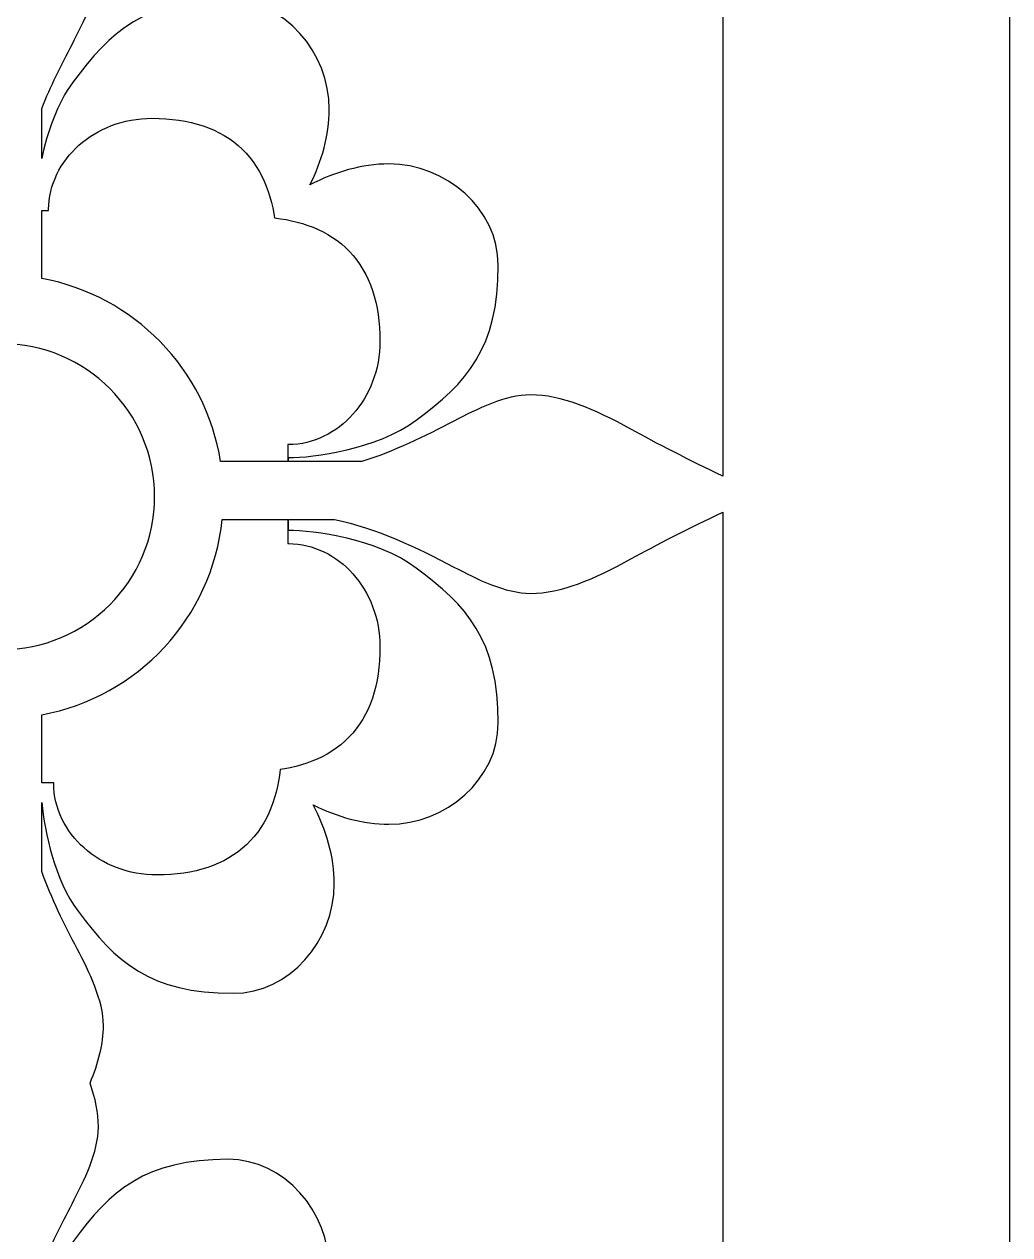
# Model space of a CAD drawing. Header units: centimetres. Extents: x 20.9 to 27, y -2.7 to 9.
# Drawn here: x 26.204 to 27, y -0.797 to 0.181 of the extents above; entities that cross this region are included whole.
import ezdxf

# ---------------------------------------------------------------- set-up
doc = ezdxf.new("R2010")
doc.units = ezdxf.units.CM
doc.header["$MEASUREMENT"] = 0
doc.layers.add('layer 1', color=7, linetype='Continuous')

msp = doc.modelspace()

# ---------------------------------------------------------------- linework, layer by layer
at = {"layer": 'layer 1', "color": 250}
for points, knots in [([(20.93631, -2.70131), (20.93631, -2.70131), (20.93631, 9.00077), (20.93631, 9.00077), (20.93631, 9.00077), (20.93631, 9.00077), (26.99977, 9.00077), (26.99977, 9.00077), (26.99977, 9.00077), (26.99977, 9.00077), (26.99977, -2.70131), (26.99977, -2.70131), (26.99977, -2.70131), (26.99977, -2.70131), (20.93631, -2.70131), (20.93631, -2.70131)], [0, 0, 0, 0, 0.2, 0.2, 0.2, 0.2, 0.4, 0.4, 0.4, 0.4, 0.6, 0.6, 0.6, 0.6, 1, 1, 1, 1]), ([(26.76804, 0.72285), (26.74117, 0.71025), (26.71402, 0.69602), (26.69381, 0.68505), (26.69381, 0.68505), (26.66438, 0.66868), (26.6374, 0.65724), (26.61286, 0.65724), (26.61286, 0.65724), (26.59241, 0.65724), (26.56951, 0.66868), (26.5507, 0.67851), (26.5507, 0.67851), (26.52125, 0.69414), (26.48827, 0.70976), (26.45435, 0.71695), (26.45435, 0.71695), (26.45435, 0.71695), (26.4174, 0.71695), (26.4174, 0.71695), (26.4174, 0.71695), (26.4174, 0.71695), (26.4174, 0.70795), (26.4174, 0.70795), (26.4174, 0.70795), (26.43703, 0.70795), (26.48856, 0.7014), (26.52044, 0.67768), (26.52044, 0.67768), (26.56134, 0.64743), (26.58668, 0.61963), (26.58668, 0.55255), (26.58668, 0.55255), (26.58668, 0.50676), (26.54417, 0.47078), (26.49836, 0.47078), (26.49836, 0.47078), (26.47764, 0.47078), (26.45624, 0.47681), (26.43728, 0.48637), (26.43728, 0.48637), (26.44764, 0.46676), (26.45427, 0.44431), (26.45427, 0.4226), (26.45427, 0.4226), (26.45427, 0.37679), (26.41829, 0.33428), (26.37249, 0.33428), (26.37249, 0.33428), (26.30542, 0.33428), (26.27762, 0.35962), (26.24737, 0.40052), (26.24737, 0.40052), (26.2284, 0.42601), (26.22042, 0.46405), (26.21798, 0.48832), (26.21798, 0.48832), (26.21798, 0.48832), (26.21798, 0.43259), (26.21798, 0.43259), (26.21798, 0.43259), (26.22587, 0.41077), (26.23621, 0.38974), (26.24655, 0.37026), (26.24655, 0.37026), (26.25637, 0.35145), (26.26781, 0.32855), (26.26781, 0.3081), (26.26781, 0.3081), (26.26781, 0.29354), (26.26377, 0.27811), (26.25708, 0.26182), (26.25708, 0.26182), (26.26129, 0.24949), (26.26372, 0.23767), (26.26372, 0.22638), (26.26372, 0.22638), (26.26372, 0.20593), (26.25228, 0.18303), (26.24245, 0.16422), (26.24245, 0.16422), (26.23382, 0.14795), (26.22518, 0.1306), (26.21798, 0.11262), (26.21798, 0.11262), (26.21798, 0.11262), (26.21798, 0.07218), (26.21798, 0.07218), (26.21798, 0.07218), (26.2224, 0.09301), (26.23025, 0.11645), (26.24328, 0.13396), (26.24328, 0.13396), (26.27353, 0.17486), (26.30133, 0.2002), (26.3684, 0.2002), (26.3684, 0.2002), (26.4142, 0.2002), (26.45018, 0.15769), (26.45018, 0.11188), (26.45018, 0.11188), (26.45018, 0.09115), (26.44415, 0.06976), (26.43459, 0.0508), (26.43459, 0.0508), (26.4542, 0.06116), (26.47665, 0.06778), (26.49836, 0.06778), (26.49836, 0.06778), (26.54417, 0.06778), (26.58668, 0.03181), (26.58668, -0.01399), (26.58668, -0.01399), (26.58668, -0.08106), (26.56134, -0.10886), (26.52044, -0.13912), (26.52044, -0.13912), (26.48856, -0.16284), (26.43703, -0.16938), (26.4174, -0.16938), (26.4174, -0.16938), (26.4174, -0.16938), (26.4174, -0.17256), (26.4174, -0.17256), (26.4174, -0.17256), (26.4174, -0.17256), (26.47638, -0.17256), (26.47638, -0.17256), (26.47638, -0.17256), (26.50248, -0.16438), (26.52767, -0.15215), (26.5507, -0.13993), (26.5507, -0.13993), (26.56951, -0.13012), (26.59241, -0.11868), (26.61286, -0.11868), (26.61286, -0.11868), (26.6374, -0.11868), (26.66438, -0.13012), (26.69381, -0.14648), (26.69381, -0.14648), (26.71402, -0.15745), (26.74117, -0.17169), (26.76804, -0.18429), (26.76804, -0.18429), (26.76804, -0.18429), (26.76804, 0.72285), (26.76804, 0.72285)], [0, 0, 0, 0, 0.026316, 0.026316, 0.026316, 0.026316, 0.052632, 0.052632, 0.052632, 0.052632, 0.078947, 0.078947, 0.078947, 0.078947, 0.105263, 0.105263, 0.105263, 0.105263, 0.131579, 0.131579, 0.131579, 0.131579, 0.157895, 0.157895, 0.157895, 0.157895, 0.184211, 0.184211, 0.184211, 0.184211, 0.210526, 0.210526, 0.210526, 0.210526, 0.236842, 0.236842, 0.236842, 0.236842, 0.263158, 0.263158, 0.263158, 0.263158, 0.289474, 0.289474, 0.289474, 0.289474, 0.315789, 0.315789, 0.315789, 0.315789, 0.342105, 0.342105, 0.342105, 0.342105, 0.368421, 0.368421, 0.368421, 0.368421, 0.394737, 0.394737, 0.394737, 0.394737, 0.421053, 0.421053, 0.421053, 0.421053, 0.447368, 0.447368, 0.447368, 0.447368, 0.473684, 0.473684, 0.473684, 0.473684, 0.5, 0.5, 0.5, 0.5, 0.526316, 0.526316, 0.526316, 0.526316, 0.552632, 0.552632, 0.552632, 0.552632, 0.578947, 0.578947, 0.578947, 0.578947, 0.605263, 0.605263, 0.605263, 0.605263, 0.631579, 0.631579, 0.631579, 0.631579, 0.657895, 0.657895, 0.657895, 0.657895, 0.684211, 0.684211, 0.684211, 0.684211, 0.710526, 0.710526, 0.710526, 0.710526, 0.736842, 0.736842, 0.736842, 0.736842, 0.763158, 0.763158, 0.763158, 0.763158, 0.789474, 0.789474, 0.789474, 0.789474, 0.815789, 0.815789, 0.815789, 0.815789, 0.842105, 0.842105, 0.842105, 0.842105, 0.868421, 0.868421, 0.868421, 0.868421, 0.894737, 0.894737, 0.894737, 0.894737, 0.921053, 0.921053, 0.921053, 0.921053, 0.947368, 0.947368, 0.947368, 0.947368, 1, 1, 1, 1]), ([(26.21798, 0.0302), (26.21798, 0.0302), (26.21798, -0.02473), (26.21798, -0.02473), (26.21798, -0.02473), (26.29225, -0.0383), (26.35054, -0.09771), (26.36243, -0.17256), (26.36243, -0.17256), (26.36243, -0.17256), (26.41668, -0.17256), (26.41668, -0.17256), (26.41668, -0.17256), (26.41668, -0.17256), (26.41668, -0.15884), (26.41668, -0.15884), (26.41668, -0.15884), (26.41668, -0.15884), (26.41768, -0.15884), (26.41768, -0.15884), (26.41768, -0.15884), (26.41768, -0.15884), (26.42113, -0.15874), (26.42113, -0.15874), (26.42113, -0.15874), (26.42113, -0.15874), (26.42484, -0.1584), (26.42484, -0.1584), (26.42484, -0.1584), (26.42484, -0.1584), (26.42851, -0.15785), (26.42851, -0.15785), (26.42851, -0.15785), (26.42851, -0.15785), (26.43212, -0.1571), (26.43212, -0.1571), (26.43212, -0.1571), (26.43212, -0.1571), (26.43568, -0.15615), (26.43568, -0.15615), (26.43568, -0.15615), (26.43568, -0.15615), (26.43917, -0.155), (26.43917, -0.155), (26.43917, -0.155), (26.43917, -0.155), (26.44259, -0.15367), (26.44259, -0.15367), (26.44259, -0.15367), (26.44259, -0.15367), (26.44593, -0.15215), (26.44593, -0.15215), (26.44593, -0.15215), (26.44593, -0.15215), (26.44919, -0.15047), (26.44919, -0.15047), (26.44919, -0.15047), (26.44919, -0.15047), (26.45236, -0.14862), (26.45236, -0.14862), (26.45236, -0.14862), (26.45236, -0.14862), (26.45544, -0.14661), (26.45544, -0.14661), (26.45544, -0.14661), (26.45544, -0.14661), (26.45843, -0.14445), (26.45843, -0.14445), (26.45843, -0.14445), (26.45843, -0.14445), (26.46131, -0.14214), (26.46131, -0.14214), (26.46131, -0.14214), (26.46131, -0.14214), (26.46409, -0.13968), (26.46409, -0.13968), (26.46409, -0.13968), (26.46409, -0.13968), (26.46677, -0.13708), (26.46677, -0.13708), (26.46677, -0.13708), (26.46677, -0.13708), (26.46933, -0.13434), (26.46933, -0.13434), (26.46933, -0.13434), (26.46933, -0.13434), (26.47178, -0.13147), (26.47178, -0.13147), (26.47178, -0.13147), (26.47178, -0.13147), (26.4741, -0.12847), (26.4741, -0.12847), (26.4741, -0.12847), (26.4741, -0.12847), (26.4763, -0.12535), (26.4763, -0.12535), (26.4763, -0.12535), (26.4763, -0.12535), (26.47837, -0.1221), (26.47837, -0.1221), (26.47837, -0.1221), (26.47837, -0.1221), (26.4803, -0.11874), (26.4803, -0.11874), (26.4803, -0.11874), (26.4803, -0.11874), (26.48209, -0.11527), (26.48209, -0.11527), (26.48209, -0.11527), (26.48209, -0.11527), (26.48373, -0.11169), (26.48373, -0.11169), (26.48373, -0.11169), (26.48373, -0.11169), (26.48523, -0.108), (26.48523, -0.108), (26.48523, -0.108), (26.48523, -0.108), (26.48656, -0.10422), (26.48656, -0.10422), (26.48656, -0.10422), (26.48656, -0.10422), (26.48774, -0.10034), (26.48774, -0.10034), (26.48774, -0.10034), (26.48774, -0.10034), (26.48875, -0.09637), (26.48875, -0.09637), (26.48875, -0.09637), (26.48875, -0.09637), (26.48959, -0.09231), (26.48959, -0.09231), (26.48959, -0.09231), (26.48959, -0.09231), (26.49024, -0.08817), (26.49024, -0.08817), (26.49024, -0.08817), (26.49024, -0.08817), (26.49072, -0.08396), (26.49072, -0.08396), (26.49072, -0.08396), (26.49072, -0.08396), (26.49101, -0.07968), (26.49101, -0.07968), (26.49101, -0.07968), (26.49101, -0.07968), (26.4911, -0.0754), (26.4911, -0.0754), (26.4911, -0.0754), (26.4911, -0.0754), (26.49101, -0.06974), (26.49101, -0.06974), (26.49101, -0.06974), (26.49101, -0.06974), (26.49074, -0.0643), (26.49074, -0.0643), (26.49074, -0.0643), (26.49074, -0.0643), (26.49029, -0.05899), (26.49029, -0.05899), (26.49029, -0.05899), (26.49029, -0.05899), (26.48964, -0.05382), (26.48964, -0.05382), (26.48964, -0.05382), (26.48964, -0.05382), (26.48881, -0.04878), (26.48881, -0.04878), (26.48881, -0.04878), (26.48881, -0.04878), (26.48779, -0.04387), (26.48779, -0.04387), (26.48779, -0.04387), (26.48779, -0.04387), (26.48657, -0.0391), (26.48657, -0.0391), (26.48657, -0.0391), (26.48657, -0.0391), (26.48515, -0.03447), (26.48515, -0.03447), (26.48515, -0.03447), (26.48515, -0.03447), (26.48352, -0.02997), (26.48352, -0.02997), (26.48352, -0.02997), (26.48352, -0.02997), (26.4817, -0.02562), (26.4817, -0.02562), (26.4817, -0.02562), (26.4817, -0.02562), (26.47967, -0.02142), (26.47967, -0.02142), (26.47967, -0.02142), (26.47967, -0.02142), (26.47743, -0.01738), (26.47743, -0.01738), (26.47743, -0.01738), (26.47743, -0.01738), (26.47499, -0.0135), (26.47499, -0.0135), (26.47499, -0.0135), (26.47499, -0.0135), (26.47236, -0.00979), (26.47236, -0.00979), (26.47236, -0.00979), (26.47236, -0.00979), (26.46953, -0.00627), (26.46953, -0.00627), (26.46953, -0.00627), (26.46953, -0.00627), (26.46652, -0.00293), (26.46652, -0.00293), (26.46652, -0.00293), (26.46652, -0.00293), (26.46333, 0.00021), (26.46333, 0.00021), (26.46333, 0.00021), (26.46333, 0.00021), (26.45998, 0.00316), (26.45998, 0.00316), (26.45998, 0.00316), (26.45998, 0.00316), (26.45648, 0.00589), (26.45648, 0.00589), (26.45648, 0.00589), (26.45648, 0.00589), (26.45284, 0.00843), (26.45284, 0.00843), (26.45284, 0.00843), (26.45284, 0.00843), (26.44907, 0.01077), (26.44907, 0.01077), (26.44907, 0.01077), (26.44907, 0.01077), (26.44518, 0.0129), (26.44518, 0.0129), (26.44518, 0.0129), (26.44518, 0.0129), (26.44119, 0.01485), (26.44119, 0.01485), (26.44119, 0.01485), (26.44119, 0.01485), (26.43709, 0.01661), (26.43709, 0.01661), (26.43709, 0.01661), (26.43709, 0.01661), (26.4329, 0.01818), (26.4329, 0.01818), (26.4329, 0.01818), (26.4329, 0.01818), (26.42862, 0.01958), (26.42862, 0.01958), (26.42862, 0.01958), (26.42862, 0.01958), (26.42427, 0.0208), (26.42427, 0.0208), (26.42427, 0.0208), (26.42427, 0.0208), (26.41983, 0.02187), (26.41983, 0.02187), (26.41983, 0.02187), (26.41983, 0.02187), (26.41531, 0.02279), (26.41531, 0.02279), (26.41531, 0.02279), (26.41531, 0.02279), (26.41073, 0.02355), (26.41073, 0.02355), (26.41073, 0.02355), (26.41073, 0.02355), (26.40607, 0.02417), (26.40607, 0.02417), (26.40607, 0.02417), (26.40607, 0.02417), (26.40593, 0.02419), (26.40593, 0.02419), (26.40593, 0.02419), (26.40593, 0.02419), (26.40537, 0.0277), (26.40537, 0.0277), (26.40537, 0.0277), (26.40537, 0.0277), (26.40449, 0.03227), (26.40449, 0.03227), (26.40449, 0.03227), (26.40449, 0.03227), (26.40345, 0.03677), (26.40345, 0.03677), (26.40345, 0.03677), (26.40345, 0.03677), (26.40225, 0.04118), (26.40225, 0.04118), (26.40225, 0.04118), (26.40225, 0.04118), (26.40088, 0.04551), (26.40088, 0.04551), (26.40088, 0.04551), (26.40088, 0.04551), (26.39933, 0.04975), (26.39933, 0.04975), (26.39933, 0.04975), (26.39933, 0.04975), (26.39759, 0.0539), (26.39759, 0.0539), (26.39759, 0.0539), (26.39759, 0.0539), (26.39567, 0.05795), (26.39567, 0.05795), (26.39567, 0.05795), (26.39567, 0.05795), (26.39355, 0.06189), (26.39355, 0.06189), (26.39355, 0.06189), (26.39355, 0.06189), (26.39124, 0.06572), (26.39124, 0.06572), (26.39124, 0.06572), (26.39124, 0.06572), (26.38871, 0.06941), (26.38871, 0.06941), (26.38871, 0.06941), (26.38871, 0.06941), (26.38598, 0.07296), (26.38598, 0.07296), (26.38598, 0.07296), (26.38598, 0.07296), (26.38305, 0.07637), (26.38305, 0.07637), (26.38305, 0.07637), (26.38305, 0.07637), (26.3799, 0.07961), (26.3799, 0.07961), (26.3799, 0.07961), (26.3799, 0.07961), (26.37656, 0.08267), (26.37656, 0.08267), (26.37656, 0.08267), (26.37656, 0.08267), (26.37303, 0.08555), (26.37303, 0.08555), (26.37303, 0.08555), (26.37303, 0.08555), (26.36932, 0.08823), (26.36932, 0.08823), (26.36932, 0.08823), (26.36932, 0.08823), (26.36543, 0.09071), (26.36543, 0.09071), (26.36543, 0.09071), (26.36543, 0.09071), (26.36136, 0.09298), (26.36136, 0.09298), (26.36136, 0.09298), (26.36136, 0.09298), (26.35714, 0.09505), (26.35714, 0.09505), (26.35714, 0.09505), (26.35714, 0.09505), (26.35277, 0.09691), (26.35277, 0.09691), (26.35277, 0.09691), (26.35277, 0.09691), (26.34824, 0.09856), (26.34824, 0.09856), (26.34824, 0.09856), (26.34824, 0.09856), (26.34358, 0.10001), (26.34358, 0.10001), (26.34358, 0.10001), (26.34358, 0.10001), (26.33877, 0.10125), (26.33877, 0.10125), (26.33877, 0.10125), (26.33877, 0.10125), (26.33383, 0.10229), (26.33383, 0.10229), (26.33383, 0.10229), (26.33383, 0.10229), (26.32876, 0.10314), (26.32876, 0.10314), (26.32876, 0.10314), (26.32876, 0.10314), (26.32354, 0.10379), (26.32354, 0.10379), (26.32354, 0.10379), (26.32354, 0.10379), (26.31819, 0.10425), (26.31819, 0.10425), (26.31819, 0.10425), (26.31819, 0.10425), (26.3127, 0.10453), (26.3127, 0.10453), (26.3127, 0.10453), (26.3127, 0.10453), (26.307, 0.10462), (26.307, 0.10462), (26.307, 0.10462), (26.307, 0.10462), (26.30271, 0.10453), (26.30271, 0.10453), (26.30271, 0.10453), (26.30271, 0.10453), (26.29843, 0.10424), (26.29843, 0.10424), (26.29843, 0.10424), (26.29843, 0.10424), (26.29423, 0.10376), (26.29423, 0.10376), (26.29423, 0.10376), (26.29423, 0.10376), (26.29009, 0.1031), (26.29009, 0.1031), (26.29009, 0.1031), (26.29009, 0.1031), (26.28603, 0.10226), (26.28603, 0.10226), (26.28603, 0.10226), (26.28603, 0.10226), (26.28206, 0.10126), (26.28206, 0.10126), (26.28206, 0.10126), (26.28206, 0.10126), (26.27818, 0.10008), (26.27818, 0.10008), (26.27818, 0.10008), (26.27818, 0.10008), (26.27439, 0.09874), (26.27439, 0.09874), (26.27439, 0.09874), (26.27439, 0.09874), (26.27071, 0.09725), (26.27071, 0.09725), (26.27071, 0.09725), (26.27071, 0.09725), (26.26712, 0.0956), (26.26712, 0.0956), (26.26712, 0.0956), (26.26712, 0.0956), (26.26365, 0.09381), (26.26365, 0.09381), (26.26365, 0.09381), (26.26365, 0.09381), (26.26029, 0.09188), (26.26029, 0.09188), (26.26029, 0.09188), (26.26029, 0.09188), (26.25705, 0.08982), (26.25705, 0.08982), (26.25705, 0.08982), (26.25705, 0.08982), (26.25392, 0.08762), (26.25392, 0.08762), (26.25392, 0.08762), (26.25392, 0.08762), (26.25093, 0.08529), (26.25093, 0.08529), (26.25093, 0.08529), (26.25093, 0.08529), (26.24806, 0.08285), (26.24806, 0.08285), (26.24806, 0.08285), (26.24806, 0.08285), (26.24532, 0.08029), (26.24532, 0.08029), (26.24532, 0.08029), (26.24532, 0.08029), (26.24272, 0.07761), (26.24272, 0.07761), (26.24272, 0.07761), (26.24272, 0.07761), (26.24026, 0.07483), (26.24026, 0.07483), (26.24026, 0.07483), (26.24026, 0.07483), (26.23794, 0.07195), (26.23794, 0.07195), (26.23794, 0.07195), (26.23794, 0.07195), (26.23578, 0.06896), (26.23578, 0.06896), (26.23578, 0.06896), (26.23578, 0.06896), (26.23377, 0.06588), (26.23377, 0.06588), (26.23377, 0.06588), (26.23377, 0.06588), (26.23192, 0.06271), (26.23192, 0.06271), (26.23192, 0.06271), (26.23192, 0.06271), (26.23023, 0.05945), (26.23023, 0.05945), (26.23023, 0.05945), (26.23023, 0.05945), (26.22872, 0.05611), (26.22872, 0.05611), (26.22872, 0.05611), (26.22872, 0.05611), (26.22739, 0.05269), (26.22739, 0.05269), (26.22739, 0.05269), (26.22739, 0.05269), (26.22624, 0.0492), (26.22624, 0.0492), (26.22624, 0.0492), (26.22624, 0.0492), (26.22529, 0.04564), (26.22529, 0.04564), (26.22529, 0.04564), (26.22529, 0.04564), (26.22453, 0.04203), (26.22453, 0.04203), (26.22453, 0.04203), (26.22453, 0.04203), (26.22398, 0.03836), (26.22398, 0.03836), (26.22398, 0.03836), (26.22398, 0.03836), (26.22365, 0.03465), (26.22365, 0.03465), (26.22365, 0.03465), (26.22365, 0.03465), (26.22355, 0.0312), (26.22355, 0.0312), (26.22355, 0.0312), (26.22355, 0.0312), (26.22355, 0.0302), (26.22355, 0.0302), (26.22355, 0.0302), (26.22355, 0.0302), (26.21798, 0.0302), (26.21798, 0.0302)], [0, 0, 0, 0, 0.007463, 0.007463, 0.007463, 0.007463, 0.014925, 0.014925, 0.014925, 0.014925, 0.022388, 0.022388, 0.022388, 0.022388, 0.029851, 0.029851, 0.029851, 0.029851, 0.037313, 0.037313, 0.037313, 0.037313, 0.044776, 0.044776, 0.044776, 0.044776, 0.052239, 0.052239, 0.052239, 0.052239, 0.059701, 0.059701, 0.059701, 0.059701, 0.067164, 0.067164, 0.067164, 0.067164, 0.074627, 0.074627, 0.074627, 0.074627, 0.08209, 0.08209, 0.08209, 0.08209, 0.089552, 0.089552, 0.089552, 0.089552, 0.097015, 0.097015, 0.097015, 0.097015, 0.104478, 0.104478, 0.104478, 0.104478, 0.11194, 0.11194, 0.11194, 0.11194, 0.119403, 0.119403, 0.119403, 0.119403, 0.126866, 0.126866, 0.126866, 0.126866, 0.134328, 0.134328, 0.134328, 0.134328, 0.141791, 0.141791, 0.141791, 0.141791, 0.149254, 0.149254, 0.149254, 0.149254, 0.156716, 0.156716, 0.156716, 0.156716, 0.164179, 0.164179, 0.164179, 0.164179, 0.171642, 0.171642, 0.171642, 0.171642, 0.179104, 0.179104, 0.179104, 0.179104, 0.186567, 0.186567, 0.186567, 0.186567, 0.19403, 0.19403, 0.19403, 0.19403, 0.201493, 0.201493, 0.201493, 0.201493, 0.208955, 0.208955, 0.208955, 0.208955, 0.216418, 0.216418, 0.216418, 0.216418, 0.223881, 0.223881, 0.223881, 0.223881, 0.231343, 0.231343, 0.231343, 0.231343, 0.238806, 0.238806, 0.238806, 0.238806, 0.246269, 0.246269, 0.246269, 0.246269, 0.253731, 0.253731, 0.253731, 0.253731, 0.261194, 0.261194, 0.261194, 0.261194, 0.268657, 0.268657, 0.268657, 0.268657, 0.276119, 0.276119, 0.276119, 0.276119, 0.283582, 0.283582, 0.283582, 0.283582, 0.291045, 0.291045, 0.291045, 0.291045, 0.298507, 0.298507, 0.298507, 0.298507, 0.30597, 0.30597, 0.30597, 0.30597, 0.313433, 0.313433, 0.313433, 0.313433, 0.320896, 0.320896, 0.320896, 0.320896, 0.328358, 0.328358, 0.328358, 0.328358, 0.335821, 0.335821, 0.335821, 0.335821, 0.343284, 0.343284, 0.343284, 0.343284, 0.350746, 0.350746, 0.350746, 0.350746, 0.358209, 0.358209, 0.358209, 0.358209, 0.365672, 0.365672, 0.365672, 0.365672, 0.373134, 0.373134, 0.373134, 0.373134, 0.380597, 0.380597, 0.380597, 0.380597, 0.38806, 0.38806, 0.38806, 0.38806, 0.395522, 0.395522, 0.395522, 0.395522, 0.402985, 0.402985, 0.402985, 0.402985, 0.410448, 0.410448, 0.410448, 0.410448, 0.41791, 0.41791, 0.41791, 0.41791, 0.425373, 0.425373, 0.425373, 0.425373, 0.432836, 0.432836, 0.432836, 0.432836, 0.440299, 0.440299, 0.440299, 0.440299, 0.447761, 0.447761, 0.447761, 0.447761, 0.455224, 0.455224, 0.455224, 0.455224, 0.462687, 0.462687, 0.462687, 0.462687, 0.470149, 0.470149, 0.470149, 0.470149, 0.477612, 0.477612, 0.477612, 0.477612, 0.485075, 0.485075, 0.485075, 0.485075, 0.492537, 0.492537, 0.492537, 0.492537, 0.5, 0.5, 0.5, 0.5, 0.507463, 0.507463, 0.507463, 0.507463, 0.514925, 0.514925, 0.514925, 0.514925, 0.522388, 0.522388, 0.522388, 0.522388, 0.529851, 0.529851, 0.529851, 0.529851, 0.537313, 0.537313, 0.537313, 0.537313, 0.544776, 0.544776, 0.544776, 0.544776, 0.552239, 0.552239, 0.552239, 0.552239, 0.559701, 0.559701, 0.559701, 0.559701, 0.567164, 0.567164, 0.567164, 0.567164, 0.574627, 0.574627, 0.574627, 0.574627, 0.58209, 0.58209, 0.58209, 0.58209, 0.589552, 0.589552, 0.589552, 0.589552, 0.597015, 0.597015, 0.597015, 0.597015, 0.604478, 0.604478, 0.604478, 0.604478, 0.61194, 0.61194, 0.61194, 0.61194, 0.619403, 0.619403, 0.619403, 0.619403, 0.626866, 0.626866, 0.626866, 0.626866, 0.634328, 0.634328, 0.634328, 0.634328, 0.641791, 0.641791, 0.641791, 0.641791, 0.649254, 0.649254, 0.649254, 0.649254, 0.656716, 0.656716, 0.656716, 0.656716, 0.664179, 0.664179, 0.664179, 0.664179, 0.671642, 0.671642, 0.671642, 0.671642, 0.679104, 0.679104, 0.679104, 0.679104, 0.686567, 0.686567, 0.686567, 0.686567, 0.69403, 0.69403, 0.69403, 0.69403, 0.701493, 0.701493, 0.701493, 0.701493, 0.708955, 0.708955, 0.708955, 0.708955, 0.716418, 0.716418, 0.716418, 0.716418, 0.723881, 0.723881, 0.723881, 0.723881, 0.731343, 0.731343, 0.731343, 0.731343, 0.738806, 0.738806, 0.738806, 0.738806, 0.746269, 0.746269, 0.746269, 0.746269, 0.753731, 0.753731, 0.753731, 0.753731, 0.761194, 0.761194, 0.761194, 0.761194, 0.768657, 0.768657, 0.768657, 0.768657, 0.776119, 0.776119, 0.776119, 0.776119, 0.783582, 0.783582, 0.783582, 0.783582, 0.791045, 0.791045, 0.791045, 0.791045, 0.798507, 0.798507, 0.798507, 0.798507, 0.80597, 0.80597, 0.80597, 0.80597, 0.813433, 0.813433, 0.813433, 0.813433, 0.820896, 0.820896, 0.820896, 0.820896, 0.828358, 0.828358, 0.828358, 0.828358, 0.835821, 0.835821, 0.835821, 0.835821, 0.843284, 0.843284, 0.843284, 0.843284, 0.850746, 0.850746, 0.850746, 0.850746, 0.858209, 0.858209, 0.858209, 0.858209, 0.865672, 0.865672, 0.865672, 0.865672, 0.873134, 0.873134, 0.873134, 0.873134, 0.880597, 0.880597, 0.880597, 0.880597, 0.88806, 0.88806, 0.88806, 0.88806, 0.895522, 0.895522, 0.895522, 0.895522, 0.902985, 0.902985, 0.902985, 0.902985, 0.910448, 0.910448, 0.910448, 0.910448, 0.91791, 0.91791, 0.91791, 0.91791, 0.925373, 0.925373, 0.925373, 0.925373, 0.932836, 0.932836, 0.932836, 0.932836, 0.940299, 0.940299, 0.940299, 0.940299, 0.947761, 0.947761, 0.947761, 0.947761, 0.955224, 0.955224, 0.955224, 0.955224, 0.962687, 0.962687, 0.962687, 0.962687, 0.970149, 0.970149, 0.970149, 0.970149, 0.977612, 0.977612, 0.977612, 0.977612, 0.985075, 0.985075, 0.985075, 0.985075, 1, 1, 1, 1]), ([(26.06211, -0.20087), (26.06211, -0.13266), (26.11742, -0.07736), (26.18562, -0.07736), (26.18562, -0.07736), (26.25382, -0.07736), (26.30913, -0.13266), (26.30913, -0.20087), (26.30913, -0.20087), (26.30913, -0.26907), (26.25382, -0.32438), (26.18562, -0.32438), (26.18562, -0.32438), (26.11742, -0.32438), (26.06211, -0.26907), (26.06211, -0.20087)], [0, 0, 0, 0, 0.2, 0.2, 0.2, 0.2, 0.4, 0.4, 0.4, 0.4, 0.6, 0.6, 0.6, 0.6, 1, 1, 1, 1]), ([(26.76804, -0.21335), (26.74117, -0.22596), (26.71402, -0.24019), (26.69381, -0.25116), (26.69381, -0.25116), (26.66438, -0.26753), (26.6374, -0.27897), (26.61286, -0.27897), (26.61286, -0.27897), (26.59241, -0.27897), (26.56951, -0.26753), (26.5507, -0.2577), (26.5507, -0.2577), (26.52125, -0.24207), (26.48827, -0.22645), (26.45435, -0.21926), (26.45435, -0.21926), (26.45435, -0.21926), (26.4174, -0.21926), (26.4174, -0.21926), (26.4174, -0.21926), (26.4174, -0.21926), (26.4174, -0.22826), (26.4174, -0.22826), (26.4174, -0.22826), (26.43703, -0.22826), (26.48856, -0.23481), (26.52044, -0.25853), (26.52044, -0.25853), (26.56134, -0.28878), (26.58668, -0.31658), (26.58668, -0.38365), (26.58668, -0.38365), (26.58668, -0.42945), (26.54417, -0.46543), (26.49836, -0.46543), (26.49836, -0.46543), (26.47764, -0.46543), (26.45624, -0.4594), (26.43728, -0.44984), (26.43728, -0.44984), (26.44764, -0.46945), (26.45427, -0.49189), (26.45427, -0.51361), (26.45427, -0.51361), (26.45427, -0.55942), (26.41829, -0.60193), (26.37249, -0.60193), (26.37249, -0.60193), (26.30542, -0.60193), (26.27762, -0.57659), (26.24737, -0.53569), (26.24737, -0.53569), (26.2284, -0.5102), (26.22042, -0.47216), (26.21798, -0.44789), (26.21798, -0.44789), (26.21798, -0.44789), (26.21798, -0.50362), (26.21798, -0.50362), (26.21798, -0.50362), (26.22587, -0.52544), (26.23621, -0.54647), (26.24655, -0.56595), (26.24655, -0.56595), (26.25637, -0.58476), (26.26781, -0.60766), (26.26781, -0.62811), (26.26781, -0.62811), (26.26781, -0.64267), (26.26377, -0.6581), (26.25708, -0.67438), (26.25708, -0.67438), (26.26129, -0.68672), (26.26372, -0.69853), (26.26372, -0.70983), (26.26372, -0.70983), (26.26372, -0.73028), (26.25228, -0.75318), (26.24245, -0.77199), (26.24245, -0.77199), (26.23382, -0.78826), (26.22518, -0.8056), (26.21798, -0.82359), (26.21798, -0.82359), (26.21798, -0.82359), (26.21798, -0.86402), (26.21798, -0.86402), (26.21798, -0.86402), (26.2224, -0.8432), (26.23025, -0.81976), (26.24328, -0.80225), (26.24328, -0.80225), (26.27353, -0.76135), (26.30133, -0.73601), (26.3684, -0.73601), (26.3684, -0.73601), (26.4142, -0.73601), (26.45018, -0.77852), (26.45018, -0.82433), (26.45018, -0.82433), (26.45018, -0.84505), (26.44415, -0.86645), (26.43459, -0.88541), (26.43459, -0.88541), (26.4542, -0.87505), (26.47665, -0.86842), (26.49836, -0.86842), (26.49836, -0.86842), (26.54417, -0.86842), (26.58668, -0.9044), (26.58668, -0.9502), (26.58668, -0.9502), (26.58668, -1.01727), (26.56134, -1.04507), (26.52044, -1.07532), (26.52044, -1.07532), (26.48856, -1.09904), (26.43703, -1.10559), (26.4174, -1.10559), (26.4174, -1.10559), (26.4174, -1.10559), (26.4174, -1.10877), (26.4174, -1.10877), (26.4174, -1.10877), (26.4174, -1.10877), (26.47638, -1.10877), (26.47638, -1.10877), (26.47638, -1.10877), (26.50248, -1.10058), (26.52767, -1.08836), (26.5507, -1.07614), (26.5507, -1.07614), (26.56951, -1.06632), (26.59241, -1.05488), (26.61286, -1.05488), (26.61286, -1.05488), (26.6374, -1.05488), (26.66438, -1.06632), (26.69381, -1.08269), (26.69381, -1.08269), (26.71402, -1.09366), (26.74117, -1.1079), (26.76804, -1.1205), (26.76804, -1.1205), (26.76804, -1.1205), (26.76804, -0.21335), (26.76804, -0.21335)], [0, 0, 0, 0, 0.026316, 0.026316, 0.026316, 0.026316, 0.052632, 0.052632, 0.052632, 0.052632, 0.078947, 0.078947, 0.078947, 0.078947, 0.105263, 0.105263, 0.105263, 0.105263, 0.131579, 0.131579, 0.131579, 0.131579, 0.157895, 0.157895, 0.157895, 0.157895, 0.184211, 0.184211, 0.184211, 0.184211, 0.210526, 0.210526, 0.210526, 0.210526, 0.236842, 0.236842, 0.236842, 0.236842, 0.263158, 0.263158, 0.263158, 0.263158, 0.289474, 0.289474, 0.289474, 0.289474, 0.315789, 0.315789, 0.315789, 0.315789, 0.342105, 0.342105, 0.342105, 0.342105, 0.368421, 0.368421, 0.368421, 0.368421, 0.394737, 0.394737, 0.394737, 0.394737, 0.421053, 0.421053, 0.421053, 0.421053, 0.447368, 0.447368, 0.447368, 0.447368, 0.473684, 0.473684, 0.473684, 0.473684, 0.5, 0.5, 0.5, 0.5, 0.526316, 0.526316, 0.526316, 0.526316, 0.552632, 0.552632, 0.552632, 0.552632, 0.578947, 0.578947, 0.578947, 0.578947, 0.605263, 0.605263, 0.605263, 0.605263, 0.631579, 0.631579, 0.631579, 0.631579, 0.657895, 0.657895, 0.657895, 0.657895, 0.684211, 0.684211, 0.684211, 0.684211, 0.710526, 0.710526, 0.710526, 0.710526, 0.736842, 0.736842, 0.736842, 0.736842, 0.763158, 0.763158, 0.763158, 0.763158, 0.789474, 0.789474, 0.789474, 0.789474, 0.815789, 0.815789, 0.815789, 0.815789, 0.842105, 0.842105, 0.842105, 0.842105, 0.868421, 0.868421, 0.868421, 0.868421, 0.894737, 0.894737, 0.894737, 0.894737, 0.921053, 0.921053, 0.921053, 0.921053, 0.947368, 0.947368, 0.947368, 0.947368, 1, 1, 1, 1]), ([(26.41668, -0.21926), (26.41668, -0.21926), (26.36372, -0.21926), (26.36372, -0.21926), (26.36372, -0.21926), (26.35561, -0.29873), (26.2955, -0.36283), (26.21798, -0.37699), (26.21798, -0.37699), (26.21798, -0.37699), (26.21798, -0.43193), (26.21798, -0.43193), (26.21798, -0.43193), (26.21798, -0.43193), (26.22764, -0.43193), (26.22764, -0.43193), (26.22764, -0.43193), (26.22764, -0.43193), (26.22764, -0.43293), (26.22764, -0.43293), (26.22764, -0.43293), (26.22764, -0.43293), (26.22775, -0.43638), (26.22775, -0.43638), (26.22775, -0.43638), (26.22775, -0.43638), (26.22808, -0.44009), (26.22808, -0.44009), (26.22808, -0.44009), (26.22808, -0.44009), (26.22863, -0.44376), (26.22863, -0.44376), (26.22863, -0.44376), (26.22863, -0.44376), (26.22938, -0.44737), (26.22938, -0.44737), (26.22938, -0.44737), (26.22938, -0.44737), (26.23034, -0.45093), (26.23034, -0.45093), (26.23034, -0.45093), (26.23034, -0.45093), (26.23148, -0.45442), (26.23148, -0.45442), (26.23148, -0.45442), (26.23148, -0.45442), (26.23282, -0.45784), (26.23282, -0.45784), (26.23282, -0.45784), (26.23282, -0.45784), (26.23433, -0.46118), (26.23433, -0.46118), (26.23433, -0.46118), (26.23433, -0.46118), (26.23601, -0.46444), (26.23601, -0.46444), (26.23601, -0.46444), (26.23601, -0.46444), (26.23786, -0.46761), (26.23786, -0.46761), (26.23786, -0.46761), (26.23786, -0.46761), (26.23987, -0.47069), (26.23987, -0.47069), (26.23987, -0.47069), (26.23987, -0.47069), (26.24203, -0.47368), (26.24203, -0.47368), (26.24203, -0.47368), (26.24203, -0.47368), (26.24435, -0.47656), (26.24435, -0.47656), (26.24435, -0.47656), (26.24435, -0.47656), (26.24681, -0.47935), (26.24681, -0.47935), (26.24681, -0.47935), (26.24681, -0.47935), (26.24941, -0.48202), (26.24941, -0.48202), (26.24941, -0.48202), (26.24941, -0.48202), (26.25215, -0.48458), (26.25215, -0.48458), (26.25215, -0.48458), (26.25215, -0.48458), (26.25501, -0.48703), (26.25501, -0.48703), (26.25501, -0.48703), (26.25501, -0.48703), (26.25801, -0.48935), (26.25801, -0.48935), (26.25801, -0.48935), (26.25801, -0.48935), (26.26114, -0.49155), (26.26114, -0.49155), (26.26114, -0.49155), (26.26114, -0.49155), (26.26438, -0.49362), (26.26438, -0.49362), (26.26438, -0.49362), (26.26438, -0.49362), (26.26774, -0.49555), (26.26774, -0.49555), (26.26774, -0.49555), (26.26774, -0.49555), (26.27122, -0.49734), (26.27122, -0.49734), (26.27122, -0.49734), (26.27122, -0.49734), (26.2748, -0.49898), (26.2748, -0.49898), (26.2748, -0.49898), (26.2748, -0.49898), (26.27848, -0.50048), (26.27848, -0.50048), (26.27848, -0.50048), (26.27848, -0.50048), (26.28226, -0.50181), (26.28226, -0.50181), (26.28226, -0.50181), (26.28226, -0.50181), (26.28615, -0.50299), (26.28615, -0.50299), (26.28615, -0.50299), (26.28615, -0.50299), (26.29012, -0.504), (26.29012, -0.504), (26.29012, -0.504), (26.29012, -0.504), (26.29418, -0.50483), (26.29418, -0.50483), (26.29418, -0.50483), (26.29418, -0.50483), (26.29831, -0.50549), (26.29831, -0.50549), (26.29831, -0.50549), (26.29831, -0.50549), (26.30252, -0.50597), (26.30252, -0.50597), (26.30252, -0.50597), (26.30252, -0.50597), (26.3068, -0.50626), (26.3068, -0.50626), (26.3068, -0.50626), (26.3068, -0.50626), (26.31109, -0.50635), (26.31109, -0.50635), (26.31109, -0.50635), (26.31109, -0.50635), (26.31674, -0.50626), (26.31674, -0.50626), (26.31674, -0.50626), (26.31674, -0.50626), (26.32218, -0.50599), (26.32218, -0.50599), (26.32218, -0.50599), (26.32218, -0.50599), (26.32749, -0.50554), (26.32749, -0.50554), (26.32749, -0.50554), (26.32749, -0.50554), (26.33267, -0.50489), (26.33267, -0.50489), (26.33267, -0.50489), (26.33267, -0.50489), (26.33771, -0.50406), (26.33771, -0.50406), (26.33771, -0.50406), (26.33771, -0.50406), (26.34261, -0.50304), (26.34261, -0.50304), (26.34261, -0.50304), (26.34261, -0.50304), (26.34738, -0.50182), (26.34738, -0.50182), (26.34738, -0.50182), (26.34738, -0.50182), (26.35202, -0.5004), (26.35202, -0.5004), (26.35202, -0.5004), (26.35202, -0.5004), (26.35651, -0.49878), (26.35651, -0.49878), (26.35651, -0.49878), (26.35651, -0.49878), (26.36086, -0.49695), (26.36086, -0.49695), (26.36086, -0.49695), (26.36086, -0.49695), (26.36506, -0.49492), (26.36506, -0.49492), (26.36506, -0.49492), (26.36506, -0.49492), (26.36911, -0.49268), (26.36911, -0.49268), (26.36911, -0.49268), (26.36911, -0.49268), (26.37299, -0.49025), (26.37299, -0.49025), (26.37299, -0.49025), (26.37299, -0.49025), (26.37669, -0.48761), (26.37669, -0.48761), (26.37669, -0.48761), (26.37669, -0.48761), (26.38022, -0.48478), (26.38022, -0.48478), (26.38022, -0.48478), (26.38022, -0.48478), (26.38355, -0.48177), (26.38355, -0.48177), (26.38355, -0.48177), (26.38355, -0.48177), (26.3867, -0.47858), (26.3867, -0.47858), (26.3867, -0.47858), (26.3867, -0.47858), (26.38964, -0.47523), (26.38964, -0.47523), (26.38964, -0.47523), (26.38964, -0.47523), (26.39238, -0.47173), (26.39238, -0.47173), (26.39238, -0.47173), (26.39238, -0.47173), (26.39492, -0.46809), (26.39492, -0.46809), (26.39492, -0.46809), (26.39492, -0.46809), (26.39725, -0.46432), (26.39725, -0.46432), (26.39725, -0.46432), (26.39725, -0.46432), (26.39939, -0.46043), (26.39939, -0.46043), (26.39939, -0.46043), (26.39939, -0.46043), (26.40133, -0.45643), (26.40133, -0.45643), (26.40133, -0.45643), (26.40133, -0.45643), (26.40309, -0.45234), (26.40309, -0.45234), (26.40309, -0.45234), (26.40309, -0.45234), (26.40466, -0.44815), (26.40466, -0.44815), (26.40466, -0.44815), (26.40466, -0.44815), (26.40606, -0.44387), (26.40606, -0.44387), (26.40606, -0.44387), (26.40606, -0.44387), (26.40729, -0.43952), (26.40729, -0.43952), (26.40729, -0.43952), (26.40729, -0.43952), (26.40836, -0.43508), (26.40836, -0.43508), (26.40836, -0.43508), (26.40836, -0.43508), (26.40927, -0.43056), (26.40927, -0.43056), (26.40927, -0.43056), (26.40927, -0.43056), (26.41003, -0.42598), (26.41003, -0.42598), (26.41003, -0.42598), (26.41003, -0.42598), (26.41066, -0.42132), (26.41066, -0.42132), (26.41066, -0.42132), (26.41066, -0.42132), (26.41067, -0.42118), (26.41067, -0.42118), (26.41067, -0.42118), (26.41067, -0.42118), (26.41418, -0.42062), (26.41418, -0.42062), (26.41418, -0.42062), (26.41418, -0.42062), (26.41875, -0.41974), (26.41875, -0.41974), (26.41875, -0.41974), (26.41875, -0.41974), (26.42324, -0.4187), (26.42324, -0.4187), (26.42324, -0.4187), (26.42324, -0.4187), (26.42766, -0.4175), (26.42766, -0.4175), (26.42766, -0.4175), (26.42766, -0.4175), (26.43199, -0.41613), (26.43199, -0.41613), (26.43199, -0.41613), (26.43199, -0.41613), (26.43624, -0.41458), (26.43624, -0.41458), (26.43624, -0.41458), (26.43624, -0.41458), (26.44038, -0.41285), (26.44038, -0.41285), (26.44038, -0.41285), (26.44038, -0.41285), (26.44443, -0.41092), (26.44443, -0.41092), (26.44443, -0.41092), (26.44443, -0.41092), (26.44838, -0.40881), (26.44838, -0.40881), (26.44838, -0.40881), (26.44838, -0.40881), (26.4522, -0.40649), (26.4522, -0.40649), (26.4522, -0.40649), (26.4522, -0.40649), (26.45589, -0.40396), (26.45589, -0.40396), (26.45589, -0.40396), (26.45589, -0.40396), (26.45945, -0.40123), (26.45945, -0.40123), (26.45945, -0.40123), (26.45945, -0.40123), (26.46285, -0.39829), (26.46285, -0.39829), (26.46285, -0.39829), (26.46285, -0.39829), (26.46609, -0.39515), (26.46609, -0.39515), (26.46609, -0.39515), (26.46609, -0.39515), (26.46915, -0.39182), (26.46915, -0.39182), (26.46915, -0.39182), (26.46915, -0.39182), (26.47203, -0.38829), (26.47203, -0.38829), (26.47203, -0.38829), (26.47203, -0.38829), (26.47471, -0.38457), (26.47471, -0.38457), (26.47471, -0.38457), (26.47471, -0.38457), (26.47719, -0.38068), (26.47719, -0.38068), (26.47719, -0.38068), (26.47719, -0.38068), (26.47947, -0.37661), (26.47947, -0.37661), (26.47947, -0.37661), (26.47947, -0.37661), (26.48153, -0.37239), (26.48153, -0.37239), (26.48153, -0.37239), (26.48153, -0.37239), (26.48339, -0.36802), (26.48339, -0.36802), (26.48339, -0.36802), (26.48339, -0.36802), (26.48504, -0.36349), (26.48504, -0.36349), (26.48504, -0.36349), (26.48504, -0.36349), (26.48649, -0.35883), (26.48649, -0.35883), (26.48649, -0.35883), (26.48649, -0.35883), (26.48773, -0.35402), (26.48773, -0.35402), (26.48773, -0.35402), (26.48773, -0.35402), (26.48877, -0.34908), (26.48877, -0.34908), (26.48877, -0.34908), (26.48877, -0.34908), (26.48962, -0.34401), (26.48962, -0.34401), (26.48962, -0.34401), (26.48962, -0.34401), (26.49027, -0.33879), (26.49027, -0.33879), (26.49027, -0.33879), (26.49027, -0.33879), (26.49074, -0.33344), (26.49074, -0.33344), (26.49074, -0.33344), (26.49074, -0.33344), (26.49101, -0.32795), (26.49101, -0.32795), (26.49101, -0.32795), (26.49101, -0.32795), (26.49111, -0.32225), (26.49111, -0.32225), (26.49111, -0.32225), (26.49111, -0.32225), (26.49101, -0.31796), (26.49101, -0.31796), (26.49101, -0.31796), (26.49101, -0.31796), (26.49072, -0.31368), (26.49072, -0.31368), (26.49072, -0.31368), (26.49072, -0.31368), (26.49024, -0.30948), (26.49024, -0.30948), (26.49024, -0.30948), (26.49024, -0.30948), (26.48959, -0.30534), (26.48959, -0.30534), (26.48959, -0.30534), (26.48959, -0.30534), (26.48875, -0.30128), (26.48875, -0.30128), (26.48875, -0.30128), (26.48875, -0.30128), (26.48774, -0.29731), (26.48774, -0.29731), (26.48774, -0.29731), (26.48774, -0.29731), (26.48657, -0.29343), (26.48657, -0.29343), (26.48657, -0.29343), (26.48657, -0.29343), (26.48523, -0.28964), (26.48523, -0.28964), (26.48523, -0.28964), (26.48523, -0.28964), (26.48373, -0.28595), (26.48373, -0.28595), (26.48373, -0.28595), (26.48373, -0.28595), (26.48209, -0.28237), (26.48209, -0.28237), (26.48209, -0.28237), (26.48209, -0.28237), (26.4803, -0.2789), (26.4803, -0.2789), (26.4803, -0.2789), (26.4803, -0.2789), (26.47837, -0.27554), (26.47837, -0.27554), (26.47837, -0.27554), (26.47837, -0.27554), (26.4763, -0.2723), (26.4763, -0.2723), (26.4763, -0.2723), (26.4763, -0.2723), (26.4741, -0.26918), (26.4741, -0.26918), (26.4741, -0.26918), (26.4741, -0.26918), (26.47178, -0.26618), (26.47178, -0.26618), (26.47178, -0.26618), (26.47178, -0.26618), (26.46933, -0.2633), (26.46933, -0.2633), (26.46933, -0.2633), (26.46933, -0.2633), (26.46677, -0.26056), (26.46677, -0.26056), (26.46677, -0.26056), (26.46677, -0.26056), (26.46409, -0.25796), (26.46409, -0.25796), (26.46409, -0.25796), (26.46409, -0.25796), (26.46131, -0.25551), (26.46131, -0.25551), (26.46131, -0.25551), (26.46131, -0.25551), (26.45843, -0.25319), (26.45843, -0.25319), (26.45843, -0.25319), (26.45843, -0.25319), (26.45544, -0.25103), (26.45544, -0.25103), (26.45544, -0.25103), (26.45544, -0.25103), (26.45237, -0.24902), (26.45237, -0.24902), (26.45237, -0.24902), (26.45237, -0.24902), (26.44919, -0.24717), (26.44919, -0.24717), (26.44919, -0.24717), (26.44919, -0.24717), (26.44593, -0.24548), (26.44593, -0.24548), (26.44593, -0.24548), (26.44593, -0.24548), (26.44259, -0.24397), (26.44259, -0.24397), (26.44259, -0.24397), (26.44259, -0.24397), (26.43917, -0.24264), (26.43917, -0.24264), (26.43917, -0.24264), (26.43917, -0.24264), (26.43568, -0.24149), (26.43568, -0.24149), (26.43568, -0.24149), (26.43568, -0.24149), (26.43213, -0.24054), (26.43213, -0.24054), (26.43213, -0.24054), (26.43213, -0.24054), (26.42851, -0.23978), (26.42851, -0.23978), (26.42851, -0.23978), (26.42851, -0.23978), (26.42485, -0.23923), (26.42485, -0.23923), (26.42485, -0.23923), (26.42485, -0.23923), (26.42114, -0.2389), (26.42114, -0.2389), (26.42114, -0.2389), (26.42114, -0.2389), (26.41769, -0.23879), (26.41769, -0.23879), (26.41769, -0.23879), (26.41769, -0.23879), (26.41668, -0.23879), (26.41668, -0.23879), (26.41668, -0.23879), (26.41668, -0.23879), (26.41668, -0.21926), (26.41668, -0.21926)], [0, 0, 0, 0, 0.007463, 0.007463, 0.007463, 0.007463, 0.014925, 0.014925, 0.014925, 0.014925, 0.022388, 0.022388, 0.022388, 0.022388, 0.029851, 0.029851, 0.029851, 0.029851, 0.037313, 0.037313, 0.037313, 0.037313, 0.044776, 0.044776, 0.044776, 0.044776, 0.052239, 0.052239, 0.052239, 0.052239, 0.059701, 0.059701, 0.059701, 0.059701, 0.067164, 0.067164, 0.067164, 0.067164, 0.074627, 0.074627, 0.074627, 0.074627, 0.08209, 0.08209, 0.08209, 0.08209, 0.089552, 0.089552, 0.089552, 0.089552, 0.097015, 0.097015, 0.097015, 0.097015, 0.104478, 0.104478, 0.104478, 0.104478, 0.11194, 0.11194, 0.11194, 0.11194, 0.119403, 0.119403, 0.119403, 0.119403, 0.126866, 0.126866, 0.126866, 0.126866, 0.134328, 0.134328, 0.134328, 0.134328, 0.141791, 0.141791, 0.141791, 0.141791, 0.149254, 0.149254, 0.149254, 0.149254, 0.156716, 0.156716, 0.156716, 0.156716, 0.164179, 0.164179, 0.164179, 0.164179, 0.171642, 0.171642, 0.171642, 0.171642, 0.179104, 0.179104, 0.179104, 0.179104, 0.186567, 0.186567, 0.186567, 0.186567, 0.19403, 0.19403, 0.19403, 0.19403, 0.201493, 0.201493, 0.201493, 0.201493, 0.208955, 0.208955, 0.208955, 0.208955, 0.216418, 0.216418, 0.216418, 0.216418, 0.223881, 0.223881, 0.223881, 0.223881, 0.231343, 0.231343, 0.231343, 0.231343, 0.238806, 0.238806, 0.238806, 0.238806, 0.246269, 0.246269, 0.246269, 0.246269, 0.253731, 0.253731, 0.253731, 0.253731, 0.261194, 0.261194, 0.261194, 0.261194, 0.268657, 0.268657, 0.268657, 0.268657, 0.276119, 0.276119, 0.276119, 0.276119, 0.283582, 0.283582, 0.283582, 0.283582, 0.291045, 0.291045, 0.291045, 0.291045, 0.298507, 0.298507, 0.298507, 0.298507, 0.30597, 0.30597, 0.30597, 0.30597, 0.313433, 0.313433, 0.313433, 0.313433, 0.320896, 0.320896, 0.320896, 0.320896, 0.328358, 0.328358, 0.328358, 0.328358, 0.335821, 0.335821, 0.335821, 0.335821, 0.343284, 0.343284, 0.343284, 0.343284, 0.350746, 0.350746, 0.350746, 0.350746, 0.358209, 0.358209, 0.358209, 0.358209, 0.365672, 0.365672, 0.365672, 0.365672, 0.373134, 0.373134, 0.373134, 0.373134, 0.380597, 0.380597, 0.380597, 0.380597, 0.38806, 0.38806, 0.38806, 0.38806, 0.395522, 0.395522, 0.395522, 0.395522, 0.402985, 0.402985, 0.402985, 0.402985, 0.410448, 0.410448, 0.410448, 0.410448, 0.41791, 0.41791, 0.41791, 0.41791, 0.425373, 0.425373, 0.425373, 0.425373, 0.432836, 0.432836, 0.432836, 0.432836, 0.440299, 0.440299, 0.440299, 0.440299, 0.447761, 0.447761, 0.447761, 0.447761, 0.455224, 0.455224, 0.455224, 0.455224, 0.462687, 0.462687, 0.462687, 0.462687, 0.470149, 0.470149, 0.470149, 0.470149, 0.477612, 0.477612, 0.477612, 0.477612, 0.485075, 0.485075, 0.485075, 0.485075, 0.492537, 0.492537, 0.492537, 0.492537, 0.5, 0.5, 0.5, 0.5, 0.507463, 0.507463, 0.507463, 0.507463, 0.514925, 0.514925, 0.514925, 0.514925, 0.522388, 0.522388, 0.522388, 0.522388, 0.529851, 0.529851, 0.529851, 0.529851, 0.537313, 0.537313, 0.537313, 0.537313, 0.544776, 0.544776, 0.544776, 0.544776, 0.552239, 0.552239, 0.552239, 0.552239, 0.559701, 0.559701, 0.559701, 0.559701, 0.567164, 0.567164, 0.567164, 0.567164, 0.574627, 0.574627, 0.574627, 0.574627, 0.58209, 0.58209, 0.58209, 0.58209, 0.589552, 0.589552, 0.589552, 0.589552, 0.597015, 0.597015, 0.597015, 0.597015, 0.604478, 0.604478, 0.604478, 0.604478, 0.61194, 0.61194, 0.61194, 0.61194, 0.619403, 0.619403, 0.619403, 0.619403, 0.626866, 0.626866, 0.626866, 0.626866, 0.634328, 0.634328, 0.634328, 0.634328, 0.641791, 0.641791, 0.641791, 0.641791, 0.649254, 0.649254, 0.649254, 0.649254, 0.656716, 0.656716, 0.656716, 0.656716, 0.664179, 0.664179, 0.664179, 0.664179, 0.671642, 0.671642, 0.671642, 0.671642, 0.679104, 0.679104, 0.679104, 0.679104, 0.686567, 0.686567, 0.686567, 0.686567, 0.69403, 0.69403, 0.69403, 0.69403, 0.701493, 0.701493, 0.701493, 0.701493, 0.708955, 0.708955, 0.708955, 0.708955, 0.716418, 0.716418, 0.716418, 0.716418, 0.723881, 0.723881, 0.723881, 0.723881, 0.731343, 0.731343, 0.731343, 0.731343, 0.738806, 0.738806, 0.738806, 0.738806, 0.746269, 0.746269, 0.746269, 0.746269, 0.753731, 0.753731, 0.753731, 0.753731, 0.761194, 0.761194, 0.761194, 0.761194, 0.768657, 0.768657, 0.768657, 0.768657, 0.776119, 0.776119, 0.776119, 0.776119, 0.783582, 0.783582, 0.783582, 0.783582, 0.791045, 0.791045, 0.791045, 0.791045, 0.798507, 0.798507, 0.798507, 0.798507, 0.80597, 0.80597, 0.80597, 0.80597, 0.813433, 0.813433, 0.813433, 0.813433, 0.820896, 0.820896, 0.820896, 0.820896, 0.828358, 0.828358, 0.828358, 0.828358, 0.835821, 0.835821, 0.835821, 0.835821, 0.843284, 0.843284, 0.843284, 0.843284, 0.850746, 0.850746, 0.850746, 0.850746, 0.858209, 0.858209, 0.858209, 0.858209, 0.865672, 0.865672, 0.865672, 0.865672, 0.873134, 0.873134, 0.873134, 0.873134, 0.880597, 0.880597, 0.880597, 0.880597, 0.88806, 0.88806, 0.88806, 0.88806, 0.895522, 0.895522, 0.895522, 0.895522, 0.902985, 0.902985, 0.902985, 0.902985, 0.910448, 0.910448, 0.910448, 0.910448, 0.91791, 0.91791, 0.91791, 0.91791, 0.925373, 0.925373, 0.925373, 0.925373, 0.932836, 0.932836, 0.932836, 0.932836, 0.940299, 0.940299, 0.940299, 0.940299, 0.947761, 0.947761, 0.947761, 0.947761, 0.955224, 0.955224, 0.955224, 0.955224, 0.962687, 0.962687, 0.962687, 0.962687, 0.970149, 0.970149, 0.970149, 0.970149, 0.977612, 0.977612, 0.977612, 0.977612, 0.985075, 0.985075, 0.985075, 0.985075, 1, 1, 1, 1])]:
    msp.add_open_spline(points, degree=3, knots=knots, dxfattribs=at)

doc.saveas('drawing.dxf')
